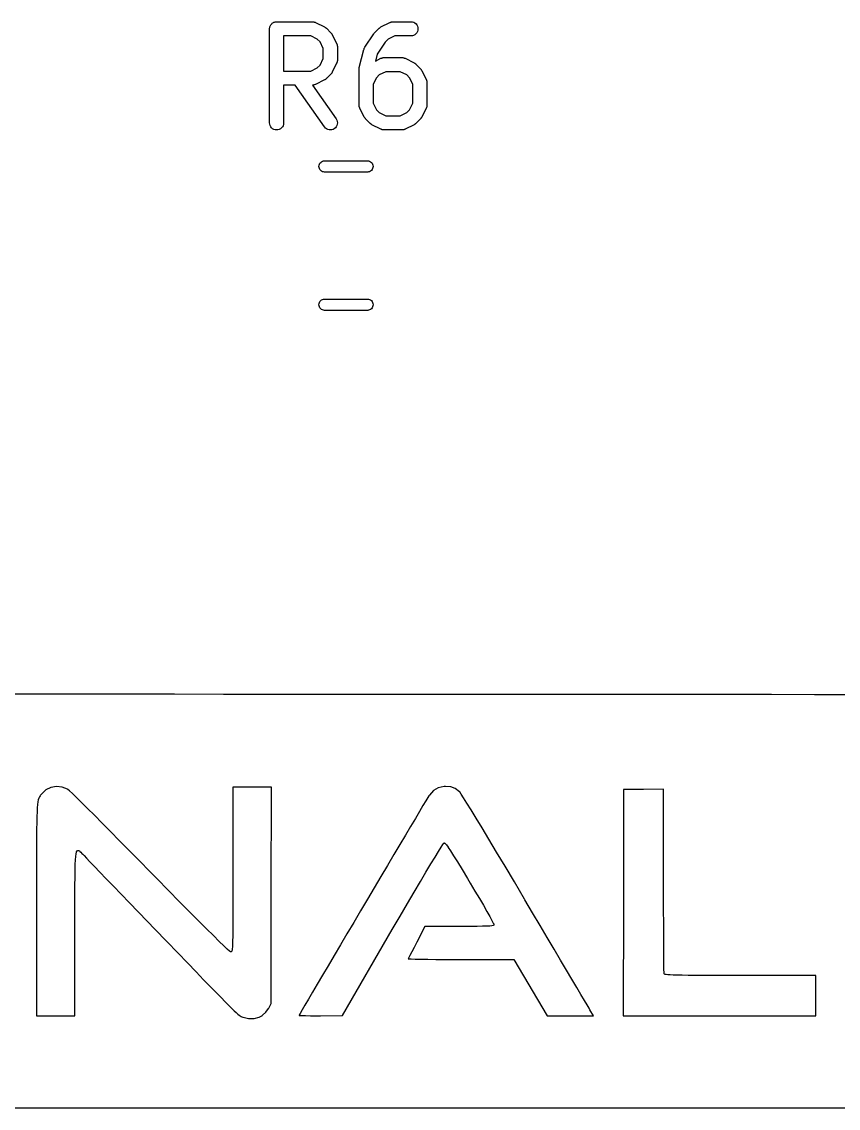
# Model space of a CAD drawing. Extents: x 59.2 to 130.7, y -130.7 to -66.1.
# Drawn here: x 104.54 to 113.23, y -130.03 to -118.48 of the extents above; entities that cross this region are included whole.
import ezdxf

# ---------------------------------------------------------------- set-up
doc = ezdxf.new("R2010")
doc.units = 0
doc.layers.add('BLACK', color=7, linetype='CONTINUOUS')

msp = doc.modelspace()

# ---------------------------------------------------------------- linework, layer by layer
at = {"layer": 'BLACK', "linetype": 'CONTINUOUS'}
for p, q in [((107.203, -118.505), (107.208, -118.5)), ((107.208, -118.5), (107.214, -118.496)), ((107.214, -118.496), (107.221, -118.492)), ((107.214, -118.496), (107.214, -118.496)), ((107.214, -118.496), (107.214, -118.496)), ((107.221, -118.492), (107.227, -118.489)), ((107.227, -118.489), (107.234, -118.487)), ((107.227, -118.489), (107.227, -118.489)), ((107.227, -118.489), (107.227, -118.489)), ((107.234, -118.487), (107.241, -118.485)), ((107.241, -118.485), (107.248, -118.484)), ((107.241, -118.485), (107.241, -118.485)), ((107.241, -118.485), (107.241, -118.485)), ((107.248, -118.484), (107.255, -118.483)), ((107.255, -118.483), (107.636, -118.483)), ((107.636, -118.483), (107.637, -118.483)), ((107.637, -118.483), (107.64, -118.484)), ((107.64, -118.484), (107.642, -118.484)), ((107.642, -118.484), (107.647, -118.484)), ((107.647, -118.484), (107.652, -118.485)), ((107.652, -118.485), (107.654, -118.486)), ((107.654, -118.486), (107.656, -118.486)), ((107.656, -118.486), (107.661, -118.488)), ((107.661, -118.488), (107.666, -118.489)), ((107.666, -118.489), (107.668, -118.491)), ((107.668, -118.491), (107.67, -118.491)), ((107.67, -118.491), (107.765, -118.539)), ((108.365, -118.539), (108.46, -118.491)), ((108.46, -118.491), (108.461, -118.491)), ((108.461, -118.491), (108.463, -118.49)), ((108.463, -118.49), (108.465, -118.489)), ((108.465, -118.489), (108.47, -118.488)), ((108.47, -118.488), (108.475, -118.486)), ((108.475, -118.486), (108.477, -118.485)), ((108.477, -118.485), (108.479, -118.485)), ((108.479, -118.485), (108.484, -118.484)), ((108.484, -118.484), (108.489, -118.484)), ((108.489, -118.484), (108.491, -118.484)), ((108.491, -118.484), (108.493, -118.483)), ((108.493, -118.483), (108.684, -118.483)), ((108.684, -118.483), (108.685, -118.483)), ((108.685, -118.483), (108.7, -118.485)), ((108.7, -118.485), (108.714, -118.489)), ((108.714, -118.489), (108.726, -118.496)), ((108.726, -118.496), (108.738, -118.506)), ((107.18, -118.557), (107.181, -118.55)), ((107.18, -118.558), (107.18, -118.557)), ((107.18, -119.558), (107.18, -118.558)), ((107.18, -118.558), (107.18, -118.558)), ((107.18, -118.558), (107.18, -118.558)), ((107.18, -118.558), (107.18, -118.558)), ((107.181, -118.55), (107.182, -118.543)), ((107.182, -118.543), (107.184, -118.536)), ((107.182, -118.543), (107.182, -118.543)), ((107.182, -118.543), (107.182, -118.543)), ((107.184, -118.536), (107.186, -118.529)), ((107.186, -118.529), (107.19, -118.523)), ((107.186, -118.529), (107.186, -118.529)), ((107.186, -118.529), (107.186, -118.529)), ((107.19, -118.523), (107.193, -118.516)), ((107.193, -118.516), (107.193, -118.516)), ((107.193, -118.516), (107.194, -118.516)), ((107.194, -118.516), (107.198, -118.511)), ((107.198, -118.511), (107.203, -118.505)), ((107.203, -118.505), (107.203, -118.505)), ((107.203, -118.505), (107.203, -118.505)), ((107.765, -118.539), (107.766, -118.539)), ((107.766, -118.539), (107.77, -118.542)), ((107.77, -118.542), (107.773, -118.544)), ((107.773, -118.544), (107.776, -118.546)), ((107.776, -118.546), (107.778, -118.547)), ((107.778, -118.547), (107.781, -118.55)), ((107.781, -118.55), (107.785, -118.553)), ((107.785, -118.553), (107.832, -118.601)), ((107.832, -118.601), (107.833, -118.601)), ((107.833, -118.601), (107.836, -118.605)), ((107.836, -118.605), (107.839, -118.608)), ((107.839, -118.608), (107.84, -118.61)), ((107.84, -118.61), (107.842, -118.613)), ((107.842, -118.613), (107.844, -118.617)), ((107.844, -118.617), (107.846, -118.62)), ((108.193, -118.755), (108.288, -118.612)), ((108.288, -118.612), (108.289, -118.611)), ((108.288, -118.612), (108.288, -118.612)), ((108.288, -118.612), (108.288, -118.612)), ((108.288, -118.612), (108.288, -118.612)), ((108.289, -118.611), (108.293, -118.606)), ((108.293, -118.606), (108.298, -118.601)), ((108.298, -118.601), (108.345, -118.553)), ((108.345, -118.553), (108.346, -118.552)), ((108.346, -118.552), (108.349, -118.55)), ((108.349, -118.55), (108.352, -118.547)), ((108.352, -118.547), (108.355, -118.545)), ((108.355, -118.545), (108.357, -118.543)), ((108.357, -118.543), (108.361, -118.541)), ((108.361, -118.541), (108.365, -118.539)), ((108.737, -118.612), (108.725, -118.621)), ((108.746, -118.6), (108.737, -118.612)), ((108.738, -118.506), (108.747, -118.517)), ((108.753, -118.587), (108.746, -118.6)), ((108.747, -118.517), (108.754, -118.53)), ((108.757, -118.573), (108.753, -118.587)), ((108.754, -118.53), (108.758, -118.544)), ((108.759, -118.559), (108.757, -118.573)), ((108.758, -118.544), (108.759, -118.559)), ((107.33, -118.633), (107.33, -119.007)), ((107.619, -118.633), (107.33, -118.633)), ((107.687, -118.668), (107.619, -118.633)), ((107.718, -118.698), (107.687, -118.668)), ((107.752, -118.767), (107.718, -118.698)), ((107.846, -118.62), (107.894, -118.715)), ((107.894, -118.715), (107.894, -118.716)), ((107.894, -118.716), (107.895, -118.718)), ((107.895, -118.718), (107.896, -118.72)), ((107.896, -118.72), (107.898, -118.725)), ((107.898, -118.725), (107.899, -118.73)), ((107.899, -118.73), (107.9, -118.732)), ((107.9, -118.732), (107.9, -118.734)), ((108.409, -118.701), (108.325, -118.827)), ((108.443, -118.668), (108.409, -118.701)), ((108.511, -118.633), (108.443, -118.668)), ((108.684, -118.633), (108.511, -118.633)), ((108.699, -118.632), (108.684, -118.633)), ((108.713, -118.628), (108.699, -118.632)), ((108.725, -118.621), (108.713, -118.628)), ((107.752, -118.874), (107.752, -118.767)), ((107.9, -118.734), (107.901, -118.739)), ((107.901, -118.739), (107.902, -118.744)), ((107.902, -118.744), (107.902, -118.747)), ((107.902, -118.747), (107.902, -118.749)), ((107.902, -118.749), (107.902, -118.892)), ((108.135, -118.969), (108.183, -118.778)), ((108.183, -118.777), (108.185, -118.773)), ((108.183, -118.778), (108.183, -118.777)), ((108.185, -118.773), (108.186, -118.768)), ((108.186, -118.768), (108.187, -118.766)), ((108.187, -118.766), (108.188, -118.764)), ((108.188, -118.764), (108.191, -118.759)), ((108.191, -118.759), (108.193, -118.755)), ((108.325, -118.827), (108.306, -118.901)), ((107.687, -118.973), (107.718, -118.943)), ((107.718, -118.943), (107.752, -118.874)), ((107.894, -118.925), (107.846, -119.02)), ((107.895, -118.923), (107.894, -118.925)), ((107.896, -118.921), (107.895, -118.923)), ((107.897, -118.916), (107.896, -118.921)), ((107.899, -118.912), (107.897, -118.916)), ((107.9, -118.909), (107.899, -118.912)), ((107.901, -118.902), (107.9, -118.907)), ((107.9, -118.907), (107.9, -118.909)), ((107.902, -118.897), (107.901, -118.902)), ((107.902, -118.892), (107.902, -118.893)), ((107.902, -118.893), (107.902, -118.895)), ((107.902, -118.895), (107.902, -118.897)), ((108.306, -118.901), (108.365, -118.872)), ((108.365, -118.872), (108.366, -118.872)), ((108.366, -118.872), (108.368, -118.871)), ((108.368, -118.871), (108.37, -118.87)), ((108.37, -118.87), (108.375, -118.869)), ((108.375, -118.869), (108.379, -118.867)), ((108.379, -118.867), (108.382, -118.866)), ((108.382, -118.866), (108.384, -118.866)), ((108.384, -118.866), (108.389, -118.865)), ((108.389, -118.865), (108.394, -118.864)), ((108.394, -118.864), (108.396, -118.865)), ((108.396, -118.865), (108.398, -118.864)), ((108.398, -118.864), (108.589, -118.864)), ((108.589, -118.864), (108.59, -118.864)), ((108.59, -118.864), (108.592, -118.865)), ((108.592, -118.865), (108.594, -118.865)), ((108.594, -118.865), (108.599, -118.865)), ((108.599, -118.865), (108.604, -118.866)), ((108.604, -118.866), (108.606, -118.867)), ((108.606, -118.867), (108.609, -118.867)), ((108.609, -118.867), (108.613, -118.869)), ((108.613, -118.869), (108.618, -118.87)), ((108.618, -118.87), (108.62, -118.871)), ((108.62, -118.871), (108.622, -118.872)), ((108.622, -118.872), (108.718, -118.92)), ((108.718, -118.92), (108.718, -118.92)), ((108.718, -118.92), (108.722, -118.923)), ((108.722, -118.923), (108.726, -118.925)), ((108.726, -118.925), (108.728, -118.927)), ((108.728, -118.927), (108.731, -118.928)), ((108.731, -118.928), (108.734, -118.931)), ((108.734, -118.931), (108.737, -118.934)), ((108.737, -118.934), (108.785, -118.982)), ((107.33, -119.007), (107.619, -119.007)), ((107.619, -119.007), (107.687, -118.973)), ((107.832, -119.04), (107.785, -119.088)), ((107.835, -119.037), (107.832, -119.04)), ((107.838, -119.034), (107.835, -119.037)), ((107.84, -119.031), (107.838, -119.034)), ((107.842, -119.029), (107.84, -119.031)), ((107.844, -119.025), (107.842, -119.029)), ((107.846, -119.021), (107.844, -119.025)), ((107.846, -119.02), (107.846, -119.021)), ((108.133, -118.983), (108.134, -118.977)), ((108.133, -118.985), (108.133, -118.983)), ((108.133, -118.986), (108.133, -118.985)), ((108.133, -118.987), (108.133, -118.986)), ((108.133, -119.368), (108.133, -118.987)), ((108.134, -118.971), (108.135, -118.97)), ((108.134, -118.977), (108.134, -118.971)), ((108.135, -118.97), (108.135, -118.969)), ((108.317, -119.079), (108.283, -119.148)), ((108.347, -119.049), (108.317, -119.079)), ((108.416, -119.014), (108.347, -119.049)), ((108.571, -119.014), (108.416, -119.014)), ((108.64, -119.049), (108.571, -119.014)), ((108.67, -119.079), (108.64, -119.049)), ((108.704, -119.148), (108.67, -119.079)), ((108.785, -118.982), (108.785, -118.982)), ((108.785, -118.982), (108.788, -118.986)), ((108.788, -118.986), (108.791, -118.989)), ((108.791, -118.989), (108.793, -118.991)), ((108.793, -118.991), (108.794, -118.994)), ((108.794, -118.994), (108.796, -118.997)), ((108.796, -118.997), (108.799, -119.001)), ((108.799, -119.001), (108.846, -119.096)), ((107.454, -119.157), (107.33, -119.157)), ((107.33, -119.157), (107.33, -119.558)), ((107.765, -119.601), (107.454, -119.157)), ((107.639, -119.157), (107.637, -119.157)), ((107.637, -119.157), (107.888, -119.515)), ((107.641, -119.157), (107.639, -119.157)), ((107.646, -119.156), (107.641, -119.157)), ((107.651, -119.156), (107.646, -119.156)), ((107.653, -119.155), (107.651, -119.156)), ((107.655, -119.155), (107.653, -119.155)), ((107.66, -119.153), (107.655, -119.155)), ((107.665, -119.152), (107.66, -119.153)), ((107.667, -119.15), (107.665, -119.152)), ((107.669, -119.15), (107.667, -119.15)), ((107.67, -119.149), (107.669, -119.15)), ((107.765, -119.102), (107.67, -119.149)), ((107.769, -119.099), (107.765, -119.102)), ((107.772, -119.097), (107.769, -119.099)), ((107.775, -119.096), (107.772, -119.097)), ((107.778, -119.094), (107.775, -119.096)), ((107.781, -119.091), (107.778, -119.094)), ((107.784, -119.088), (107.781, -119.091)), ((107.785, -119.088), (107.784, -119.088)), ((108.283, -119.148), (108.283, -119.35)), ((108.704, -119.35), (108.704, -119.148)), ((108.846, -119.096), (108.847, -119.097)), ((108.847, -119.097), (108.848, -119.099)), ((108.848, -119.099), (108.849, -119.101)), ((108.849, -119.101), (108.85, -119.106)), ((108.85, -119.106), (108.852, -119.111)), ((108.852, -119.111), (108.852, -119.113)), ((108.852, -119.113), (108.853, -119.115)), ((108.853, -119.115), (108.853, -119.12)), ((108.853, -119.12), (108.854, -119.125)), ((108.854, -119.125), (108.854, -119.128)), ((108.854, -119.128), (108.854, -119.13)), ((108.854, -119.13), (108.854, -119.368)), ((108.133, -119.37), (108.133, -119.368)), ((108.133, -119.372), (108.133, -119.37)), ((108.134, -119.377), (108.133, -119.372)), ((108.134, -119.382), (108.134, -119.377)), ((108.135, -119.385), (108.134, -119.382)), ((108.135, -119.387), (108.135, -119.385)), ((108.137, -119.392), (108.135, -119.387)), ((108.138, -119.396), (108.137, -119.392)), ((108.139, -119.398), (108.138, -119.396)), ((108.14, -119.401), (108.139, -119.398)), ((108.141, -119.401), (108.14, -119.401)), ((108.188, -119.497), (108.141, -119.401)), ((108.283, -119.35), (108.317, -119.419)), ((108.317, -119.419), (108.347, -119.449)), ((108.64, -119.449), (108.67, -119.419)), ((108.67, -119.419), (108.704, -119.35)), ((108.846, -119.401), (108.799, -119.497)), ((108.847, -119.399), (108.846, -119.401)), ((108.848, -119.397), (108.847, -119.399)), ((108.85, -119.393), (108.848, -119.397)), ((108.852, -119.388), (108.85, -119.393)), ((108.853, -119.383), (108.852, -119.386)), ((108.852, -119.386), (108.852, -119.388)), ((108.854, -119.373), (108.853, -119.378)), ((108.853, -119.378), (108.853, -119.383)), ((108.854, -119.368), (108.854, -119.369)), ((108.854, -119.369), (108.854, -119.371)), ((108.854, -119.371), (108.854, -119.373)), ((107.888, -119.515), (107.889, -119.516)), ((107.889, -119.516), (107.896, -119.529)), ((107.896, -119.529), (107.9, -119.543)), ((108.191, -119.5), (108.188, -119.497)), ((108.193, -119.504), (108.191, -119.5)), ((108.194, -119.506), (108.193, -119.504)), ((108.196, -119.509), (108.194, -119.506)), ((108.199, -119.512), (108.196, -119.509)), ((108.202, -119.515), (108.199, -119.512)), ((108.202, -119.516), (108.202, -119.515)), ((108.25, -119.564), (108.202, -119.516)), ((108.347, -119.449), (108.416, -119.483)), ((108.416, -119.483), (108.571, -119.483)), ((108.571, -119.483), (108.64, -119.449)), ((108.785, -119.516), (108.737, -119.564)), ((108.787, -119.513), (108.785, -119.516)), ((108.79, -119.51), (108.787, -119.513)), ((108.792, -119.507), (108.79, -119.51)), ((108.794, -119.505), (108.792, -119.507)), ((108.796, -119.501), (108.794, -119.505)), ((108.798, -119.498), (108.796, -119.501)), ((108.799, -119.497), (108.798, -119.498)), ((107.182, -119.573), (107.18, -119.558)), ((107.186, -119.587), (107.182, -119.573)), ((107.193, -119.6), (107.186, -119.587)), ((107.202, -119.611), (107.193, -119.6)), ((107.213, -119.621), (107.202, -119.611)), ((107.226, -119.628), (107.213, -119.621)), ((107.24, -119.632), (107.226, -119.628)), ((107.255, -119.633), (107.24, -119.632)), ((107.269, -119.632), (107.255, -119.633)), ((107.283, -119.628), (107.269, -119.632)), ((107.296, -119.621), (107.283, -119.628)), ((107.308, -119.612), (107.296, -119.621)), ((107.317, -119.601), (107.308, -119.612)), ((107.324, -119.588), (107.317, -119.601)), ((107.329, -119.574), (107.324, -119.588)), ((107.33, -119.559), (107.329, -119.574)), ((107.33, -119.558), (107.33, -119.559)), ((107.775, -119.613), (107.765, -119.601)), ((107.786, -119.622), (107.775, -119.613)), ((107.799, -119.628), (107.786, -119.622)), ((107.814, -119.632), (107.799, -119.628)), ((107.828, -119.633), (107.814, -119.632)), ((107.843, -119.632), (107.828, -119.633)), ((107.857, -119.627), (107.843, -119.632)), ((107.869, -119.62), (107.857, -119.627)), ((107.881, -119.611), (107.869, -119.62)), ((107.89, -119.599), (107.881, -119.611)), ((107.896, -119.586), (107.89, -119.599)), ((107.901, -119.572), (107.896, -119.586)), ((107.9, -119.543), (107.902, -119.558)), ((107.902, -119.558), (107.901, -119.572)), ((108.253, -119.566), (108.25, -119.564)), ((108.256, -119.569), (108.253, -119.566)), ((108.259, -119.571), (108.256, -119.569)), ((108.261, -119.573), (108.259, -119.571)), ((108.265, -119.575), (108.261, -119.573)), ((108.269, -119.577), (108.265, -119.575)), ((108.269, -119.578), (108.269, -119.577)), ((108.365, -119.625), (108.269, -119.578)), ((108.367, -119.626), (108.365, -119.625)), ((108.369, -119.627), (108.367, -119.626)), ((108.374, -119.629), (108.369, -119.627)), ((108.378, -119.631), (108.374, -119.629)), ((108.381, -119.631), (108.378, -119.631)), ((108.383, -119.632), (108.381, -119.631)), ((108.388, -119.632), (108.383, -119.632)), ((108.393, -119.633), (108.388, -119.632)), ((108.395, -119.633), (108.393, -119.633)), ((108.397, -119.633), (108.395, -119.633)), ((108.398, -119.633), (108.397, -119.633)), ((108.589, -119.633), (108.398, -119.633)), ((108.591, -119.633), (108.589, -119.633)), ((108.593, -119.633), (108.591, -119.633)), ((108.598, -119.632), (108.593, -119.633)), ((108.603, -119.632), (108.598, -119.632)), ((108.605, -119.631), (108.603, -119.632)), ((108.608, -119.631), (108.605, -119.631)), ((108.612, -119.629), (108.608, -119.631)), ((108.617, -119.628), (108.612, -119.629)), ((108.619, -119.627), (108.617, -119.628)), ((108.621, -119.626), (108.619, -119.627)), ((108.622, -119.625), (108.621, -119.626)), ((108.718, -119.578), (108.622, -119.625)), ((108.721, -119.576), (108.718, -119.578)), ((108.725, -119.574), (108.721, -119.576)), ((108.727, -119.572), (108.725, -119.574)), ((108.73, -119.57), (108.727, -119.572)), ((108.733, -119.567), (108.73, -119.57)), ((108.736, -119.565), (108.733, -119.567)), ((108.737, -119.564), (108.736, -119.565)), ((107.707, -120.009), (107.711, -119.998)), ((107.711, -119.998), (107.716, -119.988)), ((107.716, -119.988), (107.724, -119.978)), ((107.724, -119.978), (107.733, -119.971)), ((107.733, -119.971), (107.743, -119.965)), ((107.743, -119.965), (107.755, -119.962)), ((107.755, -119.962), (107.763, -119.961)), ((107.763, -119.961), (108.224, -119.961)), ((108.224, -119.961), (108.232, -119.962)), ((108.232, -119.962), (108.244, -119.965)), ((108.244, -119.965), (108.254, -119.971)), ((108.254, -119.971), (108.263, -119.978)), ((108.263, -119.978), (108.271, -119.988)), ((108.271, -119.988), (108.276, -119.998)), ((108.276, -119.998), (108.28, -120.009)), ((107.706, -120.021), (107.707, -120.009)), ((107.707, -120.033), (107.706, -120.021)), ((107.711, -120.044), (107.707, -120.033)), ((107.716, -120.054), (107.711, -120.044)), ((107.724, -120.064), (107.716, -120.054)), ((107.733, -120.071), (107.724, -120.064)), ((107.743, -120.077), (107.733, -120.071)), ((107.755, -120.08), (107.743, -120.077)), ((107.763, -120.081), (107.755, -120.08)), ((108.224, -120.081), (107.763, -120.081)), ((108.232, -120.08), (108.224, -120.081)), ((108.244, -120.077), (108.232, -120.08)), ((108.254, -120.071), (108.244, -120.077)), ((108.263, -120.064), (108.254, -120.071)), ((108.271, -120.054), (108.263, -120.064)), ((108.276, -120.044), (108.271, -120.054)), ((108.28, -120.033), (108.276, -120.044)), ((108.28, -120.009), (108.281, -120.021)), ((108.281, -120.021), (108.28, -120.033)), ((107.706, -121.491), (107.707, -121.479)), ((107.707, -121.503), (107.706, -121.491)), ((107.707, -121.479), (107.711, -121.468)), ((107.711, -121.514), (107.707, -121.503)), ((107.711, -121.468), (107.716, -121.458)), ((107.716, -121.458), (107.724, -121.448)), ((107.724, -121.448), (107.733, -121.441)), ((107.733, -121.441), (107.743, -121.435)), ((107.743, -121.435), (107.755, -121.432)), ((107.755, -121.432), (107.763, -121.431)), ((107.763, -121.431), (108.224, -121.431)), ((108.224, -121.431), (108.232, -121.432)), ((108.232, -121.432), (108.244, -121.435)), ((108.244, -121.435), (108.254, -121.441)), ((108.254, -121.441), (108.263, -121.448)), ((108.263, -121.448), (108.271, -121.458)), ((108.271, -121.458), (108.276, -121.468)), ((108.276, -121.468), (108.28, -121.479)), ((108.28, -121.503), (108.276, -121.514)), ((108.28, -121.479), (108.281, -121.491)), ((108.281, -121.491), (108.28, -121.503)), ((107.716, -121.524), (107.711, -121.514)), ((107.724, -121.534), (107.716, -121.524)), ((107.733, -121.541), (107.724, -121.534)), ((107.743, -121.547), (107.733, -121.541)), ((107.755, -121.55), (107.743, -121.547)), ((107.763, -121.551), (107.755, -121.55)), ((108.224, -121.551), (107.763, -121.551)), ((108.232, -121.55), (108.224, -121.551)), ((108.244, -121.547), (108.232, -121.55)), ((108.254, -121.541), (108.244, -121.547)), ((108.263, -121.534), (108.254, -121.541)), ((108.271, -121.524), (108.263, -121.534)), ((108.276, -121.514), (108.271, -121.524)), ((104.283, -125.629), (104.729, -125.629)), ((104.729, -125.629), (104.729, -125.629)), ((104.729, -125.629), (105.192, -125.629)), ((105.192, -125.629), (105.192, -125.629)), ((105.192, -125.629), (105.673, -125.629)), ((105.673, -125.629), (105.673, -125.629)), ((105.673, -125.629), (106.171, -125.629)), ((106.171, -125.629), (106.171, -125.629)), ((106.171, -125.629), (106.689, -125.63)), ((106.689, -125.63), (106.689, -125.63)), ((106.689, -125.63), (107.224, -125.63)), ((107.224, -125.63), (107.225, -125.63)), ((107.225, -125.63), (107.779, -125.63)), ((107.779, -125.63), (107.78, -125.63)), ((107.78, -125.63), (108.354, -125.631)), ((108.354, -125.631), (108.354, -125.631)), ((108.354, -125.631), (108.796, -125.631)), ((108.796, -125.631), (108.796, -125.631)), ((108.796, -125.631), (109.385, -125.631)), ((109.385, -125.631), (109.385, -125.631)), ((109.385, -125.631), (109.954, -125.631)), ((109.954, -125.631), (109.955, -125.631)), ((109.955, -125.631), (110.505, -125.631)), ((110.505, -125.631), (110.505, -125.631)), ((110.505, -125.631), (111.036, -125.632)), ((111.036, -125.632), (111.036, -125.632)), ((111.036, -125.632), (111.548, -125.632)), ((111.548, -125.632), (111.548, -125.632)), ((111.548, -125.632), (112.042, -125.632)), ((112.042, -125.632), (112.042, -125.632)), ((112.042, -125.632), (112.518, -125.632)), ((112.518, -125.632), (112.518, -125.632)), ((112.518, -125.632), (112.977, -125.633)), ((112.977, -125.633), (112.977, -125.633)), ((112.977, -125.633), (113.418, -125.633)), ((104.746, -126.703), (104.739, -126.713)), ((104.755, -126.693), (104.746, -126.703)), ((104.764, -126.682), (104.755, -126.693)), ((104.755, -126.693), (104.755, -126.693)), ((104.801, -126.649), (104.764, -126.682)), ((104.854, -126.623), (104.801, -126.649)), ((104.913, -126.612), (104.854, -126.623)), ((104.974, -126.618), (104.913, -126.612)), ((105.033, -126.641), (104.974, -126.618)), ((105.036, -126.643), (105.033, -126.641)), ((105.054, -126.659), (105.036, -126.643)), ((105.084, -126.688), (105.054, -126.659)), ((105.127, -126.73), (105.084, -126.688)), ((105.084, -126.688), (105.084, -126.688)), ((107.201, -126.621), (106.791, -126.621)), ((106.791, -126.621), (106.791, -127.491)), ((107.199, -127.769), (107.201, -126.621)), ((108.923, -126.656), (108.88, -126.704)), ((108.974, -126.626), (108.923, -126.656)), ((109.037, -126.613), (108.974, -126.626)), ((109.053, -126.612), (109.037, -126.613)), ((109.11, -126.617), (109.053, -126.612)), ((109.156, -126.634), (109.11, -126.617)), ((109.199, -126.668), (109.156, -126.634)), ((109.203, -126.671), (109.199, -126.668)), ((109.218, -126.693), (109.203, -126.671)), ((109.243, -126.732), (109.218, -126.693)), ((110.946, -126.646), (110.943, -127.849)), ((111.159, -126.643), (110.946, -126.646)), ((111.371, -126.641), (111.159, -126.643)), ((111.371, -127.61), (111.371, -126.641)), ((104.713, -126.804), (104.71, -126.838)), ((104.717, -126.776), (104.713, -126.804)), ((104.721, -126.755), (104.717, -126.776)), ((104.726, -126.738), (104.721, -126.755)), ((104.732, -126.724), (104.726, -126.738)), ((104.739, -126.713), (104.732, -126.724)), ((105.181, -126.782), (105.127, -126.73)), ((105.245, -126.846), (105.181, -126.782)), ((105.181, -126.782), (105.181, -126.782)), ((108.812, -126.816), (108.775, -126.878)), ((108.842, -126.766), (108.812, -126.816)), ((108.812, -126.816), (108.812, -126.816)), ((108.863, -126.731), (108.842, -126.766)), ((108.842, -126.766), (108.842, -126.766)), ((108.876, -126.711), (108.863, -126.731)), ((108.88, -126.704), (108.876, -126.711)), ((109.279, -126.788), (109.243, -126.732)), ((109.323, -126.86), (109.279, -126.788)), ((104.706, -126.932), (104.704, -126.994)), ((104.708, -126.881), (104.706, -126.932)), ((104.71, -126.838), (104.708, -126.881)), ((105.318, -126.919), (105.245, -126.846)), ((105.4, -127.001), (105.318, -126.919)), ((105.318, -126.919), (105.318, -126.919)), ((108.775, -126.878), (108.731, -126.952)), ((108.775, -126.878), (108.775, -126.878)), ((109.377, -126.949), (109.323, -126.86)), ((104.704, -126.994), (104.703, -127.067)), ((105.489, -127.091), (105.4, -127.001)), ((105.4, -127.001), (105.4, -127.001)), ((108.681, -127.036), (108.626, -127.129)), ((108.731, -126.952), (108.681, -127.036)), ((108.731, -126.952), (108.731, -126.952)), ((109.441, -127.053), (109.377, -126.949)), ((109.377, -126.949), (109.377, -126.949)), ((104.702, -127.153), (104.701, -127.252)), ((104.703, -127.067), (104.702, -127.153)), ((104.703, -127.067), (104.703, -127.067)), ((105.586, -127.189), (105.489, -127.091)), ((105.489, -127.091), (105.489, -127.091)), ((108.626, -127.129), (108.566, -127.23)), ((108.626, -127.129), (108.626, -127.129)), ((109.513, -127.174), (109.441, -127.053)), ((109.441, -127.053), (109.441, -127.053)), ((104.701, -127.252), (104.701, -127.366)), ((105.688, -127.293), (105.586, -127.189)), ((105.586, -127.189), (105.586, -127.189)), ((105.586, -127.189), (105.586, -127.189)), ((105.586, -127.189), (105.586, -127.189)), ((108.566, -127.23), (108.502, -127.337)), ((108.566, -127.23), (108.566, -127.23)), ((108.976, -127.303), (109.004, -127.258)), ((109.004, -127.258), (109.023, -127.229)), ((109.004, -127.258), (109.004, -127.258)), ((109.004, -127.258), (109.004, -127.258)), ((109.004, -127.258), (109.004, -127.258)), ((109.023, -127.228), (109.033, -127.216)), ((109.023, -127.229), (109.023, -127.228)), ((109.023, -127.228), (109.023, -127.228)), ((109.023, -127.229), (109.023, -127.229)), ((109.033, -127.216), (109.033, -127.215)), ((109.033, -127.215), (109.033, -127.215)), ((109.033, -127.215), (109.034, -127.215)), ((109.034, -127.215), (109.034, -127.214)), ((109.034, -127.214), (109.035, -127.214)), ((109.034, -127.215), (109.034, -127.215)), ((109.034, -127.215), (109.034, -127.215)), ((109.034, -127.215), (109.034, -127.215)), ((109.035, -127.214), (109.035, -127.214)), ((109.035, -127.214), (109.035, -127.214)), ((109.035, -127.214), (109.036, -127.214)), ((109.036, -127.214), (109.036, -127.213)), ((109.036, -127.213), (109.036, -127.213)), ((109.036, -127.213), (109.036, -127.213)), ((109.036, -127.213), (109.037, -127.213)), ((109.037, -127.213), (109.037, -127.213)), ((109.037, -127.213), (109.037, -127.213)), ((109.037, -127.213), (109.037, -127.213)), ((109.037, -127.213), (109.038, -127.213)), ((109.038, -127.213), (109.038, -127.213)), ((109.038, -127.213), (109.038, -127.213)), ((109.038, -127.213), (109.038, -127.213)), ((109.038, -127.213), (109.038, -127.213)), ((109.038, -127.213), (109.039, -127.213)), ((109.039, -127.213), (109.039, -127.213)), ((109.039, -127.213), (109.039, -127.213)), ((109.039, -127.213), (109.039, -127.213)), ((109.039, -127.213), (109.04, -127.213)), ((109.04, -127.213), (109.04, -127.213)), ((109.04, -127.213), (109.04, -127.214)), ((109.04, -127.214), (109.04, -127.214)), ((109.04, -127.214), (109.047, -127.218)), ((109.047, -127.218), (109.047, -127.218)), ((109.047, -127.218), (109.048, -127.218)), ((109.048, -127.218), (109.048, -127.218)), ((109.048, -127.218), (109.048, -127.218)), ((109.048, -127.218), (109.048, -127.218)), ((109.048, -127.218), (109.048, -127.219)), ((109.048, -127.219), (109.048, -127.219)), ((109.048, -127.219), (109.061, -127.233)), ((109.061, -127.233), (109.061, -127.233)), ((109.061, -127.233), (109.061, -127.233)), ((109.061, -127.233), (109.061, -127.234)), ((109.061, -127.234), (109.08, -127.259)), ((109.08, -127.259), (109.08, -127.259)), ((109.08, -127.259), (109.08, -127.259)), ((109.08, -127.259), (109.08, -127.26)), ((109.08, -127.26), (109.105, -127.298)), ((109.594, -127.31), (109.513, -127.174)), ((109.513, -127.174), (109.513, -127.174)), ((109.513, -127.174), (109.513, -127.174)), ((104.701, -127.366), (104.701, -127.496)), ((105.114, -127.442), (105.116, -127.393)), ((105.116, -127.393), (105.119, -127.356)), ((105.116, -127.393), (105.116, -127.393)), ((105.116, -127.393), (105.116, -127.393)), ((105.116, -127.393), (105.116, -127.393)), ((105.119, -127.356), (105.123, -127.328)), ((105.119, -127.356), (105.119, -127.356)), ((105.119, -127.356), (105.119, -127.356)), ((105.119, -127.356), (105.119, -127.356)), ((105.123, -127.328), (105.127, -127.31)), ((105.123, -127.328), (105.123, -127.328)), ((105.123, -127.328), (105.123, -127.328)), ((105.123, -127.328), (105.123, -127.328)), ((105.127, -127.308), (105.133, -127.298)), ((105.127, -127.309), (105.127, -127.308)), ((105.127, -127.31), (105.127, -127.309)), ((105.127, -127.309), (105.127, -127.309)), ((105.127, -127.309), (105.127, -127.309)), ((105.127, -127.309), (105.127, -127.309)), ((105.127, -127.309), (105.127, -127.309)), ((105.127, -127.31), (105.127, -127.31)), ((105.133, -127.298), (105.133, -127.297)), ((105.133, -127.297), (105.133, -127.297)), ((105.133, -127.297), (105.133, -127.297)), ((105.133, -127.297), (105.134, -127.297)), ((105.133, -127.298), (105.133, -127.298)), ((105.133, -127.298), (105.133, -127.298)), ((105.133, -127.298), (105.133, -127.298)), ((105.133, -127.298), (105.133, -127.298)), ((105.133, -127.298), (105.133, -127.298)), ((105.134, -127.297), (105.134, -127.296)), ((105.134, -127.296), (105.135, -127.296)), ((105.134, -127.297), (105.134, -127.297)), ((105.134, -127.297), (105.134, -127.297)), ((105.134, -127.297), (105.134, -127.297)), ((105.135, -127.296), (105.141, -127.292)), ((105.141, -127.292), (105.141, -127.292)), ((105.141, -127.292), (105.142, -127.292)), ((105.142, -127.292), (105.142, -127.292)), ((105.142, -127.292), (105.142, -127.292)), ((105.142, -127.292), (105.142, -127.292)), ((105.142, -127.292), (105.142, -127.292)), ((105.142, -127.292), (105.143, -127.292)), ((105.143, -127.292), (105.143, -127.292)), ((105.143, -127.292), (105.143, -127.292)), ((105.143, -127.292), (105.143, -127.292)), ((105.143, -127.292), (105.144, -127.292)), ((105.144, -127.292), (105.144, -127.292)), ((105.144, -127.292), (105.144, -127.292)), ((105.144, -127.292), (105.144, -127.292)), ((105.144, -127.292), (105.145, -127.292)), ((105.145, -127.292), (105.152, -127.294)), ((105.152, -127.294), (105.152, -127.294)), ((105.152, -127.294), (105.152, -127.294)), ((105.152, -127.294), (105.152, -127.294)), ((105.152, -127.294), (105.153, -127.294)), ((105.153, -127.294), (105.153, -127.294)), ((105.153, -127.294), (105.153, -127.294)), ((105.153, -127.294), (105.153, -127.294)), ((105.153, -127.294), (105.153, -127.294)), ((105.153, -127.294), (105.154, -127.295)), ((105.154, -127.295), (105.154, -127.295)), ((105.154, -127.295), (105.163, -127.301)), ((105.163, -127.301), (105.163, -127.301)), ((105.163, -127.301), (105.163, -127.302)), ((105.163, -127.302), (105.163, -127.302)), ((105.163, -127.302), (105.174, -127.312)), ((105.174, -127.312), (105.174, -127.312)), ((105.174, -127.312), (105.174, -127.312)), ((105.174, -127.312), (105.174, -127.312)), ((105.174, -127.312), (105.185, -127.324)), ((105.185, -127.324), (105.185, -127.324)), ((105.185, -127.324), (105.194, -127.333)), ((105.194, -127.333), (105.207, -127.347)), ((105.207, -127.347), (105.207, -127.347)), ((105.207, -127.347), (105.207, -127.347)), ((105.207, -127.347), (105.232, -127.373)), ((105.232, -127.373), (105.232, -127.373)), ((105.232, -127.373), (105.27, -127.412)), ((105.796, -127.402), (105.688, -127.293)), ((105.688, -127.293), (105.688, -127.293)), ((105.688, -127.293), (105.688, -127.293)), ((108.502, -127.337), (108.435, -127.451)), ((108.895, -127.436), (108.94, -127.363)), ((108.94, -127.362), (108.976, -127.303)), ((108.94, -127.363), (108.94, -127.362)), ((108.94, -127.362), (108.94, -127.362)), ((108.976, -127.303), (108.976, -127.303)), ((108.976, -127.303), (108.976, -127.303)), ((109.105, -127.298), (109.105, -127.298)), ((109.105, -127.298), (109.105, -127.298)), ((109.105, -127.298), (109.105, -127.298)), ((109.105, -127.298), (109.138, -127.349)), ((109.138, -127.349), (109.138, -127.349)), ((109.138, -127.349), (109.138, -127.349)), ((109.138, -127.349), (109.178, -127.414)), ((109.685, -127.461), (109.594, -127.31)), ((109.594, -127.31), (109.594, -127.31)), ((104.701, -127.496), (104.701, -127.496)), ((104.701, -127.496), (104.701, -127.643)), ((105.112, -127.577), (105.113, -127.503)), ((105.113, -127.503), (105.114, -127.442)), ((105.113, -127.503), (105.113, -127.503)), ((105.113, -127.503), (105.113, -127.503)), ((105.114, -127.442), (105.114, -127.442)), ((105.114, -127.442), (105.114, -127.442)), ((105.114, -127.442), (105.114, -127.442)), ((105.27, -127.412), (105.27, -127.412)), ((105.27, -127.412), (105.27, -127.412)), ((105.27, -127.412), (105.319, -127.462)), ((105.319, -127.462), (105.319, -127.462)), ((105.319, -127.462), (105.377, -127.523)), ((105.908, -127.516), (105.796, -127.402)), ((105.796, -127.402), (105.796, -127.402)), ((106.791, -127.491), (106.791, -127.643)), ((108.435, -127.451), (108.365, -127.568)), ((108.435, -127.451), (108.435, -127.451)), ((108.435, -127.451), (108.435, -127.451)), ((108.843, -127.524), (108.895, -127.436)), ((108.895, -127.436), (108.895, -127.436)), ((108.895, -127.436), (108.895, -127.436)), ((109.178, -127.414), (109.178, -127.414)), ((109.178, -127.414), (109.228, -127.495)), ((109.228, -127.495), (109.228, -127.495)), ((109.228, -127.495), (109.286, -127.591)), ((109.784, -127.627), (109.685, -127.461)), ((109.685, -127.461), (109.685, -127.461)), ((105.111, -127.666), (105.112, -127.577)), ((105.112, -127.577), (105.112, -127.577)), ((105.377, -127.523), (105.377, -127.523)), ((105.377, -127.523), (105.444, -127.593)), ((105.444, -127.593), (105.52, -127.671)), ((105.981, -127.591), (105.908, -127.516)), ((105.908, -127.516), (105.908, -127.516)), ((106.107, -127.719), (105.981, -127.591)), ((105.981, -127.591), (105.981, -127.591)), ((108.365, -127.568), (108.294, -127.689)), ((108.365, -127.568), (108.365, -127.568)), ((108.718, -127.735), (108.784, -127.623)), ((108.784, -127.623), (108.843, -127.524)), ((108.784, -127.623), (108.784, -127.623)), ((108.784, -127.623), (108.784, -127.623)), ((108.843, -127.524), (108.843, -127.524)), ((108.843, -127.524), (108.843, -127.524)), ((109.286, -127.591), (109.286, -127.591)), ((109.286, -127.591), (109.286, -127.591)), ((109.286, -127.591), (109.315, -127.639)), ((109.891, -127.809), (109.784, -127.627)), ((109.784, -127.627), (109.784, -127.627)), ((111.371, -127.672), (111.371, -127.61)), ((104.701, -127.643), (104.701, -127.643)), ((104.701, -127.643), (104.701, -127.808)), ((105.111, -127.666), (105.111, -127.666)), ((105.111, -127.77), (105.111, -127.666)), ((105.52, -127.671), (105.602, -127.757)), ((106.224, -127.837), (106.107, -127.719)), ((106.107, -127.719), (106.107, -127.719)), ((106.791, -127.643), (106.791, -127.643)), ((106.791, -127.643), (106.791, -127.777)), ((108.294, -127.689), (108.221, -127.811)), ((108.294, -127.689), (108.294, -127.689)), ((108.294, -127.689), (108.294, -127.689)), ((108.646, -127.858), (108.718, -127.735)), ((108.718, -127.735), (108.718, -127.735)), ((109.315, -127.639), (109.315, -127.639)), ((109.315, -127.639), (109.315, -127.639)), ((109.315, -127.639), (109.365, -127.724)), ((109.365, -127.724), (109.365, -127.724)), ((109.365, -127.724), (109.412, -127.803)), ((111.371, -127.673), (111.371, -127.672)), ((111.371, -127.808), (111.371, -127.673)), ((104.701, -127.808), (104.701, -127.938)), ((105.111, -127.891), (105.111, -127.77)), ((105.111, -127.77), (105.111, -127.77)), ((105.602, -127.757), (105.691, -127.849)), ((105.691, -127.849), (105.691, -127.849)), ((105.691, -127.849), (105.784, -127.946)), ((106.33, -127.944), (106.224, -127.837)), ((106.224, -127.837), (106.224, -127.837)), ((106.791, -127.777), (106.791, -127.777)), ((106.791, -127.777), (106.791, -127.893)), ((107.196, -128.92), (107.199, -127.769)), ((107.199, -127.769), (107.199, -127.769)), ((108.221, -127.811), (108.148, -127.934)), ((108.221, -127.811), (108.221, -127.811)), ((108.568, -127.991), (108.646, -127.858)), ((108.646, -127.858), (108.646, -127.858)), ((108.646, -127.858), (108.646, -127.858)), ((109.412, -127.803), (109.412, -127.803)), ((109.412, -127.803), (109.412, -127.803)), ((109.412, -127.803), (109.454, -127.875)), ((109.897, -127.818), (109.891, -127.809)), ((109.978, -127.956), (109.897, -127.818)), ((109.897, -127.818), (109.897, -127.818)), ((109.897, -127.818), (109.897, -127.818)), ((110.943, -127.849), (110.941, -129.051)), ((111.371, -127.809), (111.371, -127.808)), ((111.371, -127.808), (111.371, -127.808)), ((111.371, -127.938), (111.371, -127.809)), ((111.371, -127.809), (111.371, -127.809)), ((104.701, -127.938), (104.701, -129.051)), ((105.111, -128.03), (105.111, -127.891)), ((105.111, -127.891), (105.111, -127.891)), ((105.784, -127.946), (105.784, -127.946)), ((105.784, -127.946), (105.881, -128.047)), ((106.425, -128.041), (106.33, -127.944)), ((106.33, -127.944), (106.33, -127.944)), ((106.791, -127.893), (106.791, -127.893)), ((106.791, -127.893), (106.791, -127.993)), ((108.148, -127.934), (108.076, -128.057)), ((108.148, -127.934), (108.148, -127.934)), ((109.454, -127.875), (109.454, -127.875)), ((109.454, -127.875), (109.454, -127.875)), ((109.454, -127.875), (109.491, -127.94)), ((109.491, -127.94), (109.491, -127.94)), ((109.491, -127.94), (109.491, -127.94)), ((109.491, -127.94), (109.522, -127.994)), ((110.058, -128.09), (109.978, -127.956)), ((109.978, -127.956), (109.978, -127.956)), ((109.978, -127.956), (109.978, -127.956)), ((111.372, -128.06), (111.371, -127.938)), ((111.371, -127.938), (111.371, -127.938)), ((105.111, -128.187), (105.111, -128.03)), ((105.111, -128.03), (105.111, -128.03)), ((105.881, -128.047), (105.959, -128.128)), ((106.426, -128.041), (106.425, -128.041)), ((106.51, -128.125), (106.426, -128.041)), ((106.791, -127.993), (106.79, -128.077)), ((106.79, -128.077), (106.79, -128.077)), ((106.79, -128.077), (106.79, -128.148)), ((106.791, -127.993), (106.791, -127.993)), ((108.076, -128.057), (108.004, -128.178)), ((108.076, -128.057), (108.076, -128.057)), ((108.485, -128.134), (108.568, -127.991)), ((108.568, -127.991), (108.568, -127.991)), ((109.522, -127.994), (109.522, -127.994)), ((109.522, -127.994), (109.545, -128.036)), ((109.545, -128.036), (109.545, -128.036)), ((109.545, -128.036), (109.545, -128.036)), ((109.545, -128.036), (109.545, -128.036)), ((109.545, -128.036), (109.56, -128.066)), ((109.56, -128.066), (109.56, -128.066)), ((109.56, -128.066), (109.561, -128.066)), ((109.565, -128.086), (109.56, -128.09)), ((109.561, -128.066), (109.561, -128.066)), ((109.561, -128.066), (109.566, -128.08)), ((109.566, -128.086), (109.565, -128.086)), ((109.565, -128.086), (109.565, -128.086)), ((109.565, -128.086), (109.565, -128.086)), ((109.565, -128.086), (109.565, -128.086)), ((109.566, -128.08), (109.566, -128.08)), ((109.566, -128.08), (109.566, -128.08)), ((109.566, -128.08), (109.566, -128.08)), ((109.566, -128.08), (109.567, -128.08)), ((109.567, -128.084), (109.566, -128.084)), ((109.566, -128.084), (109.566, -128.085)), ((109.566, -128.085), (109.566, -128.085)), ((109.566, -128.085), (109.566, -128.085)), ((109.566, -128.085), (109.566, -128.085)), ((109.566, -128.085), (109.566, -128.085)), ((109.566, -128.085), (109.566, -128.086)), ((109.566, -128.086), (109.566, -128.086)), ((109.567, -128.08), (109.567, -128.081)), ((109.567, -128.081), (109.567, -128.081)), ((109.567, -128.081), (109.567, -128.081)), ((109.567, -128.081), (109.567, -128.081)), ((109.567, -128.081), (109.567, -128.082)), ((109.567, -128.082), (109.567, -128.082)), ((109.567, -128.082), (109.567, -128.082)), ((109.567, -128.082), (109.567, -128.083)), ((109.567, -128.083), (109.567, -128.083)), ((109.567, -128.083), (109.567, -128.083)), ((109.567, -128.083), (109.567, -128.083)), ((109.567, -128.083), (109.567, -128.083)), ((109.567, -128.083), (109.567, -128.084)), ((109.567, -128.084), (109.567, -128.084)), ((109.567, -128.084), (109.567, -128.084)), ((111.372, -128.173), (111.372, -128.06)), ((111.372, -128.06), (111.372, -128.06)), ((105.111, -129.051), (105.111, -128.187)), ((105.959, -128.128), (105.959, -128.128)), ((105.959, -128.128), (106.088, -128.261)), ((106.583, -128.198), (106.51, -128.125)), ((106.51, -128.125), (106.51, -128.125)), ((106.645, -128.259), (106.583, -128.198)), ((106.583, -128.198), (106.583, -128.198)), ((106.79, -128.148), (106.789, -128.206)), ((106.79, -128.148), (106.79, -128.148)), ((108.004, -128.178), (107.935, -128.296)), ((107.955, -129.046), (108.485, -128.134)), ((108.485, -128.134), (108.485, -128.134)), ((108.485, -128.134), (108.485, -128.134)), ((108.833, -128.101), (108.745, -128.269)), ((109.193, -128.101), (108.833, -128.101)), ((109.218, -128.101), (109.193, -128.101)), ((109.312, -128.101), (109.218, -128.101)), ((109.218, -128.101), (109.218, -128.101)), ((109.387, -128.1), (109.312, -128.101)), ((109.312, -128.101), (109.312, -128.101)), ((109.446, -128.099), (109.387, -128.1)), ((109.387, -128.1), (109.387, -128.1)), ((109.387, -128.1), (109.387, -128.1)), ((109.447, -128.099), (109.446, -128.099)), ((109.492, -128.098), (109.447, -128.099)), ((109.447, -128.099), (109.447, -128.099)), ((109.524, -128.096), (109.492, -128.098)), ((109.492, -128.098), (109.492, -128.098)), ((109.492, -128.098), (109.492, -128.098)), ((109.492, -128.098), (109.492, -128.098)), ((109.546, -128.094), (109.524, -128.096)), ((109.524, -128.096), (109.524, -128.096)), ((109.524, -128.096), (109.524, -128.096)), ((109.524, -128.096), (109.524, -128.096)), ((109.558, -128.091), (109.546, -128.094)), ((109.546, -128.094), (109.546, -128.094)), ((109.546, -128.094), (109.546, -128.094)), ((109.546, -128.094), (109.546, -128.094)), ((109.559, -128.091), (109.558, -128.091)), ((109.558, -128.091), (109.558, -128.091)), ((109.558, -128.091), (109.558, -128.091)), ((109.56, -128.09), (109.559, -128.091)), ((109.559, -128.091), (109.559, -128.091)), ((109.559, -128.091), (109.559, -128.091)), ((109.559, -128.091), (109.559, -128.091)), ((109.56, -128.09), (109.56, -128.09)), ((109.56, -128.09), (109.56, -128.09)), ((109.56, -128.09), (109.56, -128.09)), ((109.56, -128.09), (109.56, -128.09)), ((110.134, -128.219), (110.058, -128.09)), ((110.058, -128.09), (110.058, -128.09)), ((110.058, -128.09), (110.058, -128.09)), ((111.373, -128.276), (111.372, -128.173)), ((111.372, -128.173), (111.372, -128.173)), ((106.088, -128.261), (106.204, -128.381)), ((106.694, -128.307), (106.645, -128.259)), ((106.645, -128.259), (106.645, -128.259)), ((106.645, -128.259), (106.645, -128.259)), ((106.73, -128.341), (106.694, -128.307)), ((106.694, -128.307), (106.694, -128.307)), ((106.694, -128.307), (106.694, -128.307)), ((106.786, -128.318), (106.784, -128.338)), ((106.787, -128.29), (106.786, -128.318)), ((106.786, -128.318), (106.786, -128.318)), ((106.786, -128.318), (106.786, -128.318)), ((106.786, -128.318), (106.786, -128.318)), ((106.788, -128.253), (106.787, -128.29)), ((106.787, -128.29), (106.787, -128.29)), ((106.787, -128.29), (106.787, -128.29)), ((106.787, -128.29), (106.787, -128.29)), ((106.789, -128.206), (106.788, -128.253)), ((106.788, -128.253), (106.788, -128.253)), ((106.789, -128.206), (106.789, -128.206)), ((106.789, -128.206), (106.789, -128.206)), ((107.935, -128.296), (107.868, -128.409)), ((107.935, -128.296), (107.935, -128.296)), ((107.935, -128.296), (107.935, -128.296)), ((108.745, -128.269), (108.717, -128.323)), ((108.745, -128.269), (108.745, -128.269)), ((110.206, -128.341), (110.134, -128.219)), ((110.134, -128.219), (110.134, -128.219)), ((110.134, -128.219), (110.134, -128.219)), ((111.373, -128.368), (111.373, -128.276)), ((111.373, -128.276), (111.373, -128.276)), ((106.204, -128.381), (106.307, -128.488)), ((106.754, -128.363), (106.73, -128.341)), ((106.73, -128.341), (106.73, -128.341)), ((106.73, -128.341), (106.73, -128.341)), ((106.73, -128.341), (106.73, -128.341)), ((106.764, -128.37), (106.754, -128.363)), ((106.754, -128.363), (106.754, -128.363)), ((106.754, -128.363), (106.754, -128.363)), ((106.754, -128.363), (106.754, -128.363)), ((106.765, -128.37), (106.764, -128.37)), ((106.764, -128.37), (106.764, -128.37)), ((106.765, -128.371), (106.765, -128.37)), ((106.765, -128.37), (106.765, -128.37)), ((106.766, -128.371), (106.765, -128.371)), ((106.765, -128.371), (106.765, -128.371)), ((106.767, -128.371), (106.766, -128.371)), ((106.766, -128.371), (106.766, -128.371)), ((106.766, -128.371), (106.766, -128.371)), ((106.766, -128.371), (106.766, -128.371)), ((106.768, -128.371), (106.767, -128.371)), ((106.767, -128.371), (106.767, -128.371)), ((106.767, -128.371), (106.767, -128.371)), ((106.767, -128.371), (106.767, -128.371)), ((106.77, -128.371), (106.768, -128.371)), ((106.768, -128.371), (106.768, -128.371)), ((106.771, -128.371), (106.77, -128.371)), ((106.77, -128.371), (106.77, -128.371)), ((106.77, -128.371), (106.77, -128.371)), ((106.772, -128.37), (106.771, -128.37)), ((106.771, -128.37), (106.771, -128.371)), ((106.771, -128.371), (106.771, -128.371)), ((106.771, -128.371), (106.771, -128.371)), ((106.775, -128.368), (106.772, -128.37)), ((106.772, -128.37), (106.772, -128.37)), ((106.772, -128.37), (106.772, -128.37)), ((106.772, -128.37), (106.772, -128.37)), ((106.772, -128.37), (106.772, -128.37)), ((106.776, -128.368), (106.775, -128.368)), ((106.775, -128.368), (106.775, -128.368)), ((106.777, -128.367), (106.776, -128.367)), ((106.776, -128.367), (106.776, -128.367)), ((106.776, -128.367), (106.776, -128.368)), ((106.776, -128.368), (106.776, -128.368)), ((106.776, -128.368), (106.776, -128.368)), ((106.776, -128.368), (106.776, -128.368)), ((106.78, -128.362), (106.777, -128.367)), ((106.777, -128.367), (106.777, -128.367)), ((106.777, -128.367), (106.777, -128.367)), ((106.777, -128.367), (106.777, -128.367)), ((106.782, -128.352), (106.78, -128.361)), ((106.78, -128.361), (106.78, -128.361)), ((106.78, -128.361), (106.78, -128.361)), ((106.78, -128.361), (106.78, -128.361)), ((106.78, -128.361), (106.78, -128.361)), ((106.78, -128.361), (106.78, -128.362)), ((106.78, -128.362), (106.78, -128.362)), ((106.78, -128.362), (106.78, -128.362)), ((106.784, -128.338), (106.782, -128.352)), ((106.782, -128.352), (106.782, -128.352)), ((106.782, -128.352), (106.782, -128.352)), ((106.782, -128.352), (106.782, -128.352)), ((106.784, -128.338), (106.784, -128.338)), ((106.784, -128.338), (106.784, -128.338)), ((106.784, -128.338), (106.784, -128.338)), ((107.868, -128.409), (107.804, -128.518)), ((107.868, -128.409), (107.868, -128.409)), ((107.868, -128.409), (107.868, -128.409)), ((108.672, -128.409), (108.658, -128.437)), ((108.692, -128.371), (108.672, -128.409)), ((108.672, -128.409), (108.672, -128.409)), ((108.717, -128.323), (108.692, -128.371)), ((108.717, -128.323), (108.717, -128.323)), ((110.207, -128.341), (110.206, -128.341)), ((110.206, -128.341), (110.206, -128.341)), ((110.275, -128.457), (110.207, -128.341)), ((111.374, -128.446), (111.373, -128.368)), ((111.373, -128.368), (111.373, -128.368)), ((106.307, -128.488), (106.399, -128.584)), ((107.804, -128.518), (107.744, -128.619)), ((107.804, -128.518), (107.804, -128.518)), ((108.658, -128.437), (108.655, -128.443)), ((108.655, -128.443), (108.657, -128.444)), ((108.657, -128.444), (108.685, -128.445)), ((108.685, -128.445), (108.729, -128.447)), ((108.729, -128.447), (108.729, -128.447)), ((108.729, -128.447), (108.789, -128.448)), ((108.789, -128.448), (108.789, -128.448)), ((108.789, -128.448), (108.863, -128.449)), ((108.863, -128.449), (108.863, -128.449)), ((108.863, -128.449), (108.95, -128.45)), ((108.95, -128.45), (108.95, -128.45)), ((108.95, -128.45), (109.047, -128.451)), ((109.047, -128.451), (109.047, -128.451)), ((109.047, -128.451), (109.155, -128.451)), ((109.155, -128.451), (109.155, -128.451)), ((109.155, -128.451), (109.209, -128.451)), ((109.209, -128.451), (109.774, -128.451)), ((109.774, -128.451), (109.774, -128.451)), ((109.774, -128.451), (109.774, -128.451)), ((109.774, -128.451), (109.774, -128.451)), ((109.774, -128.451), (109.775, -128.451)), ((109.775, -128.451), (109.775, -128.451)), ((109.775, -128.451), (109.775, -128.451)), ((109.775, -128.451), (109.775, -128.451)), ((109.775, -128.451), (109.776, -128.451)), ((109.776, -128.451), (109.776, -128.451)), ((109.776, -128.451), (109.776, -128.451)), ((109.776, -128.451), (109.776, -128.452)), ((109.776, -128.452), (109.777, -128.452)), ((109.777, -128.452), (109.777, -128.452)), ((109.777, -128.452), (109.777, -128.452)), ((109.777, -128.452), (109.777, -128.452)), ((109.777, -128.452), (109.777, -128.453)), ((109.777, -128.453), (109.777, -128.453)), ((109.777, -128.453), (109.777, -128.453)), ((109.777, -128.453), (109.778, -128.453)), ((109.778, -128.453), (109.778, -128.453)), ((109.778, -128.453), (109.778, -128.453)), ((109.778, -128.453), (109.778, -128.453)), ((109.778, -128.453), (110.133, -129.051)), ((110.338, -128.564), (110.275, -128.457)), ((110.275, -128.457), (110.275, -128.457)), ((110.275, -128.457), (110.275, -128.457)), ((111.375, -128.51), (111.374, -128.446)), ((111.374, -128.446), (111.374, -128.446)), ((111.375, -128.558), (111.375, -128.51)), ((111.375, -128.51), (111.375, -128.51)), ((111.375, -128.51), (111.375, -128.51)), ((106.399, -128.584), (106.399, -128.584)), ((106.399, -128.584), (106.479, -128.667)), ((107.744, -128.619), (107.688, -128.713)), ((107.744, -128.619), (107.744, -128.619)), ((107.744, -128.619), (107.744, -128.619)), ((110.396, -128.661), (110.338, -128.564)), ((110.338, -128.564), (110.338, -128.564)), ((110.338, -128.564), (110.338, -128.564)), ((110.448, -128.748), (110.396, -128.661)), ((110.396, -128.661), (110.396, -128.661)), ((110.396, -128.661), (110.396, -128.661)), ((111.376, -128.588), (111.375, -128.558)), ((111.375, -128.558), (111.375, -128.558)), ((111.375, -128.558), (111.375, -128.558)), ((111.377, -128.601), (111.376, -128.588)), ((111.376, -128.588), (111.376, -128.588)), ((111.376, -128.588), (111.376, -128.588)), ((111.376, -128.588), (111.376, -128.588)), ((111.377, -128.602), (111.377, -128.601)), ((111.377, -128.601), (111.377, -128.601)), ((111.377, -128.601), (111.377, -128.601)), ((111.377, -128.601), (111.377, -128.601)), ((111.377, -128.601), (111.377, -128.601)), ((111.378, -128.602), (111.377, -128.602)), ((111.377, -128.602), (111.377, -128.602)), ((111.377, -128.602), (111.377, -128.602)), ((111.378, -128.603), (111.378, -128.602)), ((111.378, -128.602), (111.378, -128.602)), ((111.378, -128.602), (111.378, -128.602)), ((111.38, -128.606), (111.378, -128.603)), ((111.378, -128.603), (111.378, -128.603)), ((111.378, -128.603), (111.378, -128.603)), ((111.378, -128.603), (111.378, -128.603)), ((111.378, -128.603), (111.378, -128.603)), ((111.381, -128.606), (111.38, -128.606)), ((111.38, -128.606), (111.38, -128.606)), ((111.381, -128.607), (111.381, -128.606)), ((111.381, -128.606), (111.381, -128.606)), ((111.382, -128.607), (111.381, -128.607)), ((111.381, -128.607), (111.381, -128.607)), ((111.381, -128.607), (111.381, -128.607)), ((111.388, -128.61), (111.382, -128.607)), ((111.382, -128.607), (111.382, -128.607)), ((111.382, -128.607), (111.382, -128.607)), ((111.382, -128.607), (111.382, -128.607)), ((111.382, -128.607), (111.382, -128.607)), ((111.389, -128.61), (111.388, -128.61)), ((111.388, -128.61), (111.388, -128.61)), ((111.388, -128.61), (111.388, -128.61)), ((111.399, -128.612), (111.389, -128.61)), ((111.389, -128.61), (111.389, -128.61)), ((111.389, -128.61), (111.389, -128.61)), ((111.389, -128.61), (111.389, -128.61)), ((111.389, -128.61), (111.389, -128.61)), ((111.4, -128.612), (111.399, -128.612)), ((111.416, -128.614), (111.4, -128.612)), ((111.4, -128.612), (111.4, -128.612)), ((111.4, -128.612), (111.4, -128.612)), ((111.417, -128.614), (111.416, -128.614)), ((111.416, -128.614), (111.416, -128.614)), ((111.416, -128.614), (111.416, -128.614)), ((111.44, -128.616), (111.417, -128.614)), ((111.473, -128.617), (111.44, -128.616)), ((111.44, -128.616), (111.44, -128.616)), ((111.44, -128.616), (111.44, -128.616)), ((111.44, -128.616), (111.44, -128.616)), ((111.515, -128.618), (111.473, -128.617)), ((111.473, -128.617), (111.473, -128.617)), ((111.473, -128.617), (111.473, -128.617)), ((111.568, -128.619), (111.515, -128.618)), ((111.515, -128.618), (111.515, -128.618)), ((111.515, -128.618), (111.515, -128.618)), ((111.634, -128.62), (111.568, -128.619)), ((111.568, -128.619), (111.568, -128.619)), ((111.568, -128.619), (111.568, -128.619)), ((111.713, -128.62), (111.634, -128.62)), ((111.634, -128.62), (111.634, -128.62)), ((111.807, -128.621), (111.713, -128.62)), ((111.713, -128.62), (111.713, -128.62)), ((111.918, -128.621), (111.807, -128.621)), ((111.807, -128.621), (111.807, -128.621)), ((112.045, -128.621), (111.918, -128.621)), ((111.918, -128.621), (111.918, -128.621)), ((112.046, -128.621), (112.045, -128.621)), ((112.192, -128.621), (112.046, -128.621)), ((112.991, -128.621), (112.192, -128.621)), ((112.991, -129.051), (112.991, -128.621)), ((106.479, -128.667), (106.479, -128.667)), ((106.479, -128.667), (106.479, -128.667)), ((106.479, -128.667), (106.55, -128.74)), ((106.55, -128.74), (106.55, -128.74)), ((106.55, -128.74), (106.55, -128.74)), ((106.55, -128.74), (106.612, -128.803)), ((107.688, -128.713), (107.638, -128.798)), ((107.688, -128.713), (107.688, -128.713)), ((110.492, -128.824), (110.448, -128.748)), ((110.448, -128.748), (110.448, -128.748)), ((110.448, -128.748), (110.448, -128.748)), ((106.612, -128.803), (106.612, -128.803)), ((106.612, -128.803), (106.664, -128.857)), ((106.664, -128.857), (106.709, -128.903)), ((107.594, -128.873), (107.557, -128.936)), ((107.638, -128.798), (107.594, -128.873)), ((107.594, -128.873), (107.594, -128.873)), ((107.638, -128.798), (107.638, -128.798)), ((110.529, -128.886), (110.492, -128.824)), ((110.492, -128.824), (110.492, -128.824)), ((110.492, -128.824), (110.492, -128.824)), ((110.558, -128.935), (110.529, -128.886)), ((110.529, -128.886), (110.529, -128.886)), ((110.529, -128.886), (110.529, -128.886)), ((106.709, -128.903), (106.747, -128.941)), ((106.747, -128.941), (106.779, -128.972)), ((106.779, -128.972), (106.805, -128.997)), ((106.805, -128.997), (106.826, -129.016)), ((107.106, -129.045), (107.141, -129.013)), ((107.141, -129.013), (107.17, -128.971)), ((107.17, -128.971), (107.171, -128.969)), ((107.171, -128.969), (107.196, -128.92)), ((107.527, -128.987), (107.506, -129.024)), ((107.557, -128.936), (107.527, -128.987)), ((107.527, -128.987), (107.527, -128.987)), ((107.557, -128.936), (107.557, -128.936)), ((110.578, -128.968), (110.558, -128.935)), ((110.558, -128.935), (110.558, -128.935)), ((110.558, -128.935), (110.558, -128.935)), ((110.588, -128.986), (110.578, -128.968)), ((110.578, -128.968), (110.578, -128.968)), ((110.578, -128.968), (110.578, -128.968)), ((110.627, -129.051), (110.588, -128.986)), ((110.588, -128.986), (110.588, -128.986)), ((104.701, -129.051), (105.111, -129.051)), ((106.826, -129.016), (106.844, -129.031)), ((106.844, -129.031), (106.857, -129.042)), ((106.857, -129.042), (106.869, -129.05)), ((106.869, -129.05), (106.878, -129.056)), ((106.878, -129.056), (106.886, -129.06)), ((106.886, -129.06), (106.895, -129.063)), ((106.895, -129.063), (106.898, -129.064)), ((106.898, -129.064), (106.956, -129.078)), ((106.956, -129.078), (107.016, -129.077)), ((107.016, -129.077), (107.071, -129.064)), ((107.071, -129.064), (107.105, -129.046)), ((107.105, -129.046), (107.106, -129.045)), ((107.106, -129.045), (107.106, -129.045)), ((107.506, -129.024), (107.494, -129.045)), ((107.494, -129.045), (107.496, -129.046)), ((107.496, -129.046), (107.523, -129.047)), ((107.523, -129.047), (107.564, -129.048)), ((107.564, -129.048), (107.617, -129.049)), ((107.617, -129.049), (107.679, -129.049)), ((107.679, -129.049), (107.722, -129.049)), ((107.722, -129.049), (107.955, -129.046)), ((107.722, -129.049), (107.722, -129.049)), ((110.133, -129.051), (110.627, -129.051)), ((110.941, -129.051), (112.991, -129.051)), ((104.907, -130.032), (104.278, -130.032)), ((105.527, -130.032), (104.907, -130.032)), ((104.907, -130.032), (104.907, -130.032)), ((106.139, -130.032), (105.527, -130.032)), ((105.527, -130.032), (105.527, -130.032)), ((106.742, -130.032), (106.139, -130.032)), ((106.139, -130.032), (106.139, -130.032)), ((107.336, -130.032), (106.742, -130.032)), ((106.742, -130.032), (106.742, -130.032)), ((107.921, -130.033), (107.336, -130.032)), ((107.336, -130.032), (107.336, -130.032)), ((108.496, -130.033), (107.921, -130.033)), ((107.921, -130.033), (107.921, -130.033)), ((109.062, -130.033), (108.496, -130.033)), ((108.496, -130.033), (108.496, -130.033)), ((109.617, -130.033), (109.062, -130.033)), ((109.062, -130.033), (109.062, -130.033)), ((110.162, -130.033), (109.617, -130.033)), ((109.617, -130.033), (109.617, -130.033)), ((110.696, -130.033), (110.162, -130.033)), ((111.219, -130.033), (110.696, -130.033)), ((111.731, -130.032), (111.219, -130.033)), ((112.232, -130.032), (111.731, -130.032)), ((112.721, -130.032), (112.232, -130.032)), ((113.197, -130.032), (112.721, -130.032)), ((113.662, -130.032), (113.197, -130.032))]:
    msp.add_line(p, q, dxfattribs=at)

doc.saveas('drawing.dxf')
